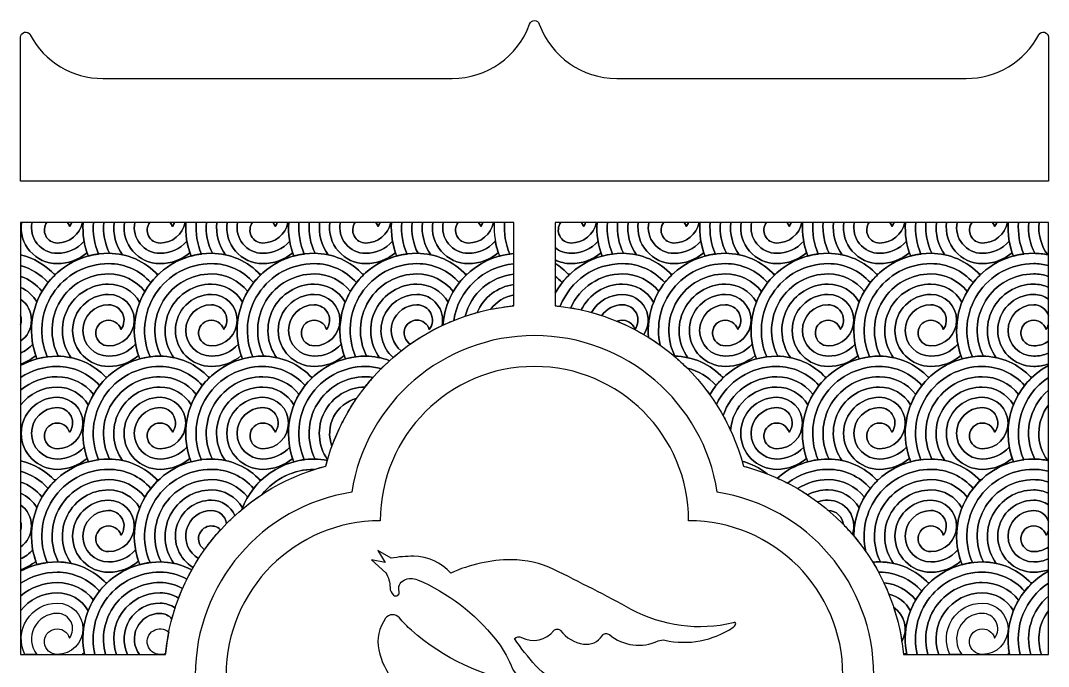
# Model space of a CAD drawing. Extents: x 46226 to 52544, y 29429 to 32275.
# Drawn here: x 49049 to 50049, y 31366 to 31994 of the extents above; entities that cross this region are included whole.
import ezdxf

# ---------------------------------------------------------------- set-up
doc = ezdxf.new("R2010")
doc.units = 0
doc.header["$LTSCALE"] = 1000
doc.header["$MEASUREMENT"] = 0
doc.layers.add('111', color=2, linetype='Continuous')

msp = doc.modelspace()

# ---------------------------------------------------------------- linework, layer by layer
at = {"color": 254}
for points in [[(49529, 31716.4), (49529, 31797.4), (49049, 31797.4), (49049, 31377.4), (49190, 31377.4, -0.314682), (49345.9, 31560.5, -0.314682)], [(50049, 31797.4), (49569, 31797.4), (49569, 31716.4, -0.314682), (49752.2, 31560.5, -0.314682), (49908.1, 31377.4), (50049, 31377.4)]]:
    msp.add_lwpolyline(points, format="xyb", close=True, dxfattribs=at)
for points in [[(49113.8, 31768, -0.177369), (49084.7, 31757.4, -0.45685), (49050, 31797.4, -0.45685)], [(49060.2, 31797.4, 0.474498), (49084.7, 31767.4, 0.214424), (49110.9, 31779.1)], [(49109.2, 31797.4, -0.356394), (49084.7, 31777.4, -0.618034), (49074.7, 31797.4, -0.618034)], [(49094.7, 31797.4, -0.09017), (49096.7, 31793.4, 0.076062), (49098.8, 31797.4)], [(49115, 31764.7, -0.111493), (49109.9, 31797.4, -0.111493)], [(49119.9, 31797.4, 0.121183), (49125, 31766.7)], [(49135.7, 31767.4, -0.141702), (49129.9, 31797.4, -0.141702)], [(49140, 31797.4, 0.186943), (49148.3, 31765.9)], [(49213.8, 31768, -0.177369), (49184.7, 31757.4, -0.45685), (49150, 31797.4, -0.45685)], [(49160.2, 31797.4, 0.474498), (49184.7, 31767.4, 0.214424), (49210.9, 31779.1)], [(49209.2, 31797.4, -0.356394), (49184.7, 31777.4, -0.618034), (49174.7, 31797.4, -0.618034)], [(49194.7, 31797.4, -0.09017), (49196.7, 31793.4, 0.076062), (49198.8, 31797.4)], [(49215, 31764.7, -0.111493), (49209.9, 31797.4, -0.111493)], [(49219.9, 31797.4, 0.121183), (49225, 31766.7)], [(49235.7, 31767.4, -0.141702), (49229.9, 31797.4, -0.141702)], [(49240, 31797.4, 0.186943), (49248.3, 31765.9)], [(49313.8, 31768, -0.177369), (49284.7, 31757.4, -0.45685), (49250, 31797.4, -0.45685)], [(49260.2, 31797.4, 0.474498), (49284.7, 31767.4, 0.214424), (49310.9, 31779.1)], [(49309.2, 31797.4, -0.356394), (49284.7, 31777.4, -0.618034), (49274.7, 31797.4, -0.618034)], [(49294.7, 31797.4, -0.09017), (49296.7, 31793.4, 0.076062), (49298.8, 31797.4)], [(49315, 31764.7, -0.111493), (49309.9, 31797.4, -0.111493)], [(49319.9, 31797.4, 0.121183), (49325, 31766.7)], [(49335.7, 31767.4, -0.141702), (49329.9, 31797.4, -0.141702)], [(49340, 31797.4, 0.186943), (49348.3, 31765.9)], [(49413.8, 31768, -0.177369), (49384.7, 31757.4, -0.45685), (49350, 31797.4, -0.45685)], [(49360.2, 31797.4, 0.474498), (49384.7, 31767.4, 0.214424), (49410.9, 31779.1)], [(49409.2, 31797.4, -0.356394), (49384.7, 31777.4, -0.618034), (49374.7, 31797.4, -0.618034)], [(49394.7, 31797.4, -0.09017), (49396.7, 31793.4, 0.076062), (49398.8, 31797.4)], [(49415, 31764.7, -0.111493), (49409.9, 31797.4, -0.111493)], [(49419.9, 31797.4, 0.121183), (49425, 31766.7)], [(49435.7, 31767.4, -0.141702), (49429.9, 31797.4, -0.141702)], [(49440, 31797.4, 0.186943), (49448.3, 31765.9)], [(49513.8, 31768, -0.177369), (49484.7, 31757.4, -0.45685), (49450, 31797.4, -0.45685)], [(49460.2, 31797.4, 0.474498), (49484.7, 31767.4, 0.214424), (49510.9, 31779.1)], [(49509.2, 31797.4, -0.356394), (49484.7, 31777.4, -0.618034), (49474.7, 31797.4, -0.618034)], [(49494.7, 31797.4, -0.09017), (49496.7, 31793.4, 0.076062), (49498.8, 31797.4)], [(49509.9, 31797.4, 0.111493), (49515, 31764.7)], [(49519.9, 31797.4, 0.121183), (49525, 31766.7)], [(49609.2, 31797.4, -0.356394), (49584.7, 31777.4, -0.618034), (49574.7, 31797.4, -0.618034)], [(49594.7, 31797.4, -0.09017), (49596.7, 31793.4, 0.076062), (49598.8, 31797.4)], [(49615, 31764.7, -0.111493), (49609.9, 31797.4, -0.111493)], [(49619.9, 31797.4, 0.121183), (49625, 31766.7)], [(49635.7, 31767.4, -0.141702), (49629.9, 31797.4, -0.141702)], [(49640, 31797.4, 0.186943), (49648.3, 31765.9)], [(49713.8, 31768, -0.177369), (49684.7, 31757.4, -0.45685), (49650, 31797.4, -0.45685)], [(49660.2, 31797.4, 0.474498), (49684.7, 31767.4, 0.214424), (49710.9, 31779.1)], [(49709.2, 31797.4, -0.356394), (49684.7, 31777.4, -0.618034), (49674.7, 31797.4, -0.618034)], [(49694.7, 31797.4, -0.09017), (49696.7, 31793.4, 0.076062), (49698.8, 31797.4)], [(49715, 31764.7, -0.111493), (49709.9, 31797.4, -0.111493)], [(49719.9, 31797.4, 0.121183), (49725, 31766.7)], [(49735.7, 31767.4, -0.141702), (49729.9, 31797.4, -0.141702)], [(49740, 31797.4, 0.186943), (49748.3, 31765.9)], [(49813.8, 31768, -0.177369), (49784.7, 31757.4, -0.45685), (49750, 31797.4, -0.45685)], [(49760.2, 31797.4, 0.474498), (49784.7, 31767.4, 0.214424), (49810.9, 31779.1)], [(49809.2, 31797.4, -0.356394), (49784.7, 31777.4, -0.618034), (49774.7, 31797.4, -0.618034)], [(49794.7, 31797.4, -0.09017), (49796.7, 31793.4, 0.076062), (49798.8, 31797.4)], [(49815, 31764.7, -0.111493), (49809.9, 31797.4, -0.111493)], [(49819.9, 31797.4, 0.121183), (49825, 31766.7)], [(49835.7, 31767.4, -0.141702), (49829.9, 31797.4, -0.141702)], [(49840, 31797.4, 0.186943), (49848.3, 31765.9)], [(49913.8, 31768, -0.177369), (49884.7, 31757.4, -0.45685), (49850, 31797.4, -0.45685)], [(49860.2, 31797.4, 0.474498), (49884.7, 31767.4, 0.214424), (49910.9, 31779.1)], [(49909.2, 31797.4, -0.356394), (49884.7, 31777.4, -0.618034), (49874.7, 31797.4, -0.618034)], [(49894.7, 31797.4, -0.09017), (49896.7, 31793.4, 0.076062), (49898.8, 31797.4)], [(49915, 31764.7, -0.111493), (49909.9, 31797.4, -0.111493)], [(49919.9, 31797.4, 0.121183), (49925, 31766.7)], [(49935.7, 31767.4, -0.141702), (49929.9, 31797.4, -0.141702)], [(49940, 31797.4, 0.186943), (49948.3, 31765.9)], [(50013.8, 31768, -0.177369), (49984.7, 31757.4, -0.45685), (49950, 31797.4, -0.45685)], [(49960.2, 31797.4, 0.474498), (49984.7, 31767.4, 0.214424), (50010.9, 31779.1)], [(50009.2, 31797.4, -0.356394), (49984.7, 31777.4, -0.618034), (49974.7, 31797.4, -0.618034)], [(49994.7, 31797.4, -0.09017), (49996.7, 31793.4, 0.076062), (49998.8, 31797.4)], [(50015, 31764.7, -0.111493), (50009.9, 31797.4, -0.111493)], [(50019.9, 31797.4, 0.121183), (50025, 31766.7)], [(50035.7, 31767.4, -0.141702), (50029.9, 31797.4, -0.141702)], [(50040, 31797.4, 0.186943), (50048.3, 31765.9)], [(49569, 31772.9, 0.170902), (49584.7, 31767.4, 0.214424), (49610.9, 31779.1)], [(49049, 31765.8, -0.152664), (49082.6, 31746.3)], [(49065, 31664.7, -0.52961), (49134.7, 31767.4, -0.210108), (49182.6, 31746.3, -0.210108)], [(49165, 31664.7, -0.52961), (49234.7, 31767.4, -0.210108), (49282.6, 31746.3, -0.210108)], [(49265, 31664.7, -0.52961), (49334.7, 31767.4, -0.210108), (49382.6, 31746.3, -0.210108)], [(49365, 31664.7, -0.52961), (49434.7, 31767.4, -0.210108), (49482.6, 31746.3, -0.210108)], [(49459.9, 31697.5, -0.372623), (49529, 31767.2)], [(49613.8, 31768, -0.177369), (49584.7, 31757.4, -0.116517), (49569, 31761.1, -0.116517)], [(49569, 31728.6, -0.273122), (49634.7, 31767.4, -0.210108), (49682.6, 31746.3)], [(49660, 31685.7, -0.440706), (49734.7, 31767.4, -0.210108), (49782.6, 31746.3)], [(49765, 31664.7, -0.52961), (49834.7, 31767.4, -0.210108), (49882.6, 31746.3, -0.210108)], [(49865, 31664.7, -0.52961), (49934.7, 31767.4, -0.210108), (49982.6, 31746.3, -0.210108)], [(49965, 31664.7, -0.52961), (50034.7, 31767.4, -0.055658), (50049, 31765.8, -0.055658)], [(49075.8, 31738.9, 0.146427), (49049, 31755.5, 0.146427)], [(49175.8, 31738.9, 0.214528), (49134.7, 31757.4, 0.538595), (49075, 31666.7)], [(49275.8, 31738.9, 0.214528), (49234.7, 31757.4, 0.538595), (49175, 31666.7)], [(49375.8, 31738.9, 0.214528), (49334.7, 31757.4, 0.538595), (49275, 31666.7)], [(49475.8, 31738.9, 0.214528), (49434.7, 31757.4, 0.538595), (49375, 31666.7)], [(49529, 31757.1, 0.346229), (49470.4, 31702.1, 0.346229)], [(49569, 31757.6, -0.068061), (49582.6, 31746.3)], [(49675.8, 31738.9, 0.214528), (49634.7, 31757.4, 0.309579), (49574.1, 31715.9, 0.309579)], [(49775.8, 31738.9, 0.214528), (49734.7, 31757.4, 0.480522), (49671.3, 31678.1, 0.480522)], [(49875.8, 31738.9, 0.214528), (49834.7, 31757.4, 0.538595), (49775, 31666.7)], [(49975.8, 31738.9, 0.214528), (49934.7, 31757.4, 0.538595), (49875, 31666.7)], [(50049, 31755.5, 0.066027), (50034.7, 31757.4, 0.538595), (49975, 31666.7)], [(49049, 31745, -0.145323), (49070, 31730.3)], [(49085.7, 31667.4, -0.560285), (49134.7, 31747.4, -0.229273), (49170, 31730.3, -0.229273)], [(49081.5, 31747.5, 0.012388), (49083.7, 31747.4, 0.012388)], [(49185.7, 31667.4, -0.560285), (49234.7, 31747.4, -0.229273), (49270, 31730.3, -0.229273)], [(49181.5, 31747.5, 0.012388), (49183.7, 31747.4, 0.012388)], [(49285.7, 31667.4, -0.560285), (49334.7, 31747.4, -0.229273), (49370, 31730.3, -0.229273)], [(49281.5, 31747.5, 0.012388), (49283.7, 31747.4, 0.012388)], [(49385.7, 31667.4, -0.560285), (49434.7, 31747.4, -0.229273), (49470, 31730.3, -0.229273)], [(49381.5, 31747.5, 0.012388), (49383.7, 31747.4, 0.012388)], [(49481.5, 31747.5, 0.012388), (49483.7, 31747.4, 0.012388)], [(49481.5, 31706.2, -0.313017), (49529, 31747.1)], [(49575.8, 31738.9, 0.042788), (49569, 31745.3, 0.042788)], [(49581.5, 31747.5, 0.012388), (49583.7, 31747.4, 0.012388)], [(49584.3, 31714.4, -0.298118), (49634.7, 31747.4, -0.229273), (49670, 31730.3)], [(49685.7, 31667.4, -0.560285), (49734.7, 31747.4, -0.229273), (49770, 31730.3, -0.229273)], [(49681.5, 31747.5, 0.012388), (49683.7, 31747.4, 0.012388)], [(49785.7, 31667.4, -0.560285), (49834.7, 31747.4, -0.229273), (49870, 31730.3, -0.229273)], [(49781.5, 31747.5, 0.012388), (49783.7, 31747.4, 0.012388)], [(49885.7, 31667.4, -0.560285), (49934.7, 31747.4, -0.229273), (49970, 31730.3, -0.229273)], [(49881.5, 31747.5, 0.012388), (49883.7, 31747.4, 0.012388)], [(49985.7, 31667.4, -0.560285), (50034.7, 31747.4, -0.081243), (50049, 31745, -0.081243)], [(49981.5, 31747.5, 0.012388), (49983.7, 31747.4, 0.012388)], [(49064.9, 31720, 0.156813), (49049, 31734.3, 0.156813)], [(49164.9, 31720, 0.267156), (49134.7, 31737.4, 0.612657), (49098.3, 31665.9)], [(49264.9, 31720, 0.267156), (49234.7, 31737.4, 0.612657), (49198.3, 31665.9)], [(49364.9, 31720, 0.267156), (49334.7, 31737.4, 0.612657), (49298.3, 31665.9)], [(49464.9, 31720, 0.267156), (49434.7, 31737.4, 0.612657), (49398.3, 31665.9)], [(49529, 31737, 0.267762), (49493.2, 31709.8, 0.267762)], [(49569, 31731.5, -0.008373), (49570, 31730.3)], [(49664.9, 31720, 0.267156), (49634.7, 31737.4, 0.284646), (49594.4, 31712.4, 0.284646)], [(49764.9, 31720, 0.267156), (49734.7, 31737.4, 0.612657), (49698.3, 31665.9)], [(49864.9, 31720, 0.267156), (49834.7, 31737.4, 0.612657), (49798.3, 31665.9)], [(49964.9, 31720, 0.267156), (49934.7, 31737.4, 0.612657), (49898.3, 31665.9)], [(50049, 31734.3, 0.105907), (50034.7, 31737.4, 0.612657), (49998.3, 31665.9)], [(49049, 31722.9, -0.520634), (49049, 31681.9)], [(49163.8, 31668, -0.177369), (49134.7, 31657.4, -1), (49134.7, 31727.4, -1), (49134.7, 31677.4, -2), (49146.7, 31693.4, 0.618034), (49134.7, 31717.4, 1), (49134.7, 31667.4, 0.214424), (49160.9, 31679.1)], [(49263.8, 31668, -0.177369), (49234.7, 31657.4, -1), (49234.7, 31727.4, -1), (49234.7, 31677.4, -2), (49246.7, 31693.4, 0.618034), (49234.7, 31717.4, 1), (49234.7, 31667.4, 0.214424), (49260.9, 31679.1)], [(49363.8, 31668, -0.177369), (49334.7, 31657.4, -1), (49334.7, 31727.4, -1), (49334.7, 31677.4, -2), (49346.7, 31693.4, 0.618034), (49334.7, 31717.4, 1), (49334.7, 31667.4, 0.214424), (49360.9, 31679.1)], [(49411.5, 31666.1, -0.691192), (49434.7, 31727.4, -0.47712), (49459.1, 31697.2)], [(49506.4, 31713, -0.196958), (49529, 31726.9)], [(49604.4, 31709.9, -0.267385), (49634.7, 31727.4, -0.600434), (49655.4, 31688.4, -0.600434)], [(49763.8, 31668, -0.177369), (49734.7, 31657.4, -1), (49734.7, 31727.4, -1), (49734.7, 31677.4, -2), (49746.7, 31693.4, 0.618034), (49734.7, 31717.4, 1), (49734.7, 31667.4, 0.214424), (49760.9, 31679.1)], [(49863.8, 31668, -0.177369), (49834.7, 31657.4, -1), (49834.7, 31727.4, -1), (49834.7, 31677.4, -2), (49846.7, 31693.4, 0.618034), (49834.7, 31717.4, 1), (49834.7, 31667.4, 0.214424), (49860.9, 31679.1)], [(49963.8, 31668, -0.177369), (49934.7, 31657.4, -1), (49934.7, 31727.4, -1), (49934.7, 31677.4, -2), (49946.7, 31693.4, 0.618034), (49934.7, 31717.4, 1), (49934.7, 31667.4, 0.214424), (49960.9, 31679.1)], [(50049, 31659.7, -0.081243), (50034.7, 31657.4, -1), (50034.7, 31727.4, -0.153888), (50049, 31722.9, -0.153888)], [(49428.2, 31679.2, -1.464607), (49446.7, 31693.4, 0.618034), (49434.7, 31717.4, 0.715277), (49419.4, 31672.6)], [(49529, 31716.7, 0.018397), (49527.3, 31716.2, 0.018397)], [(49629.6, 31701.3, -0.454166), (49646.7, 31693.4, 0.618034), (49634.7, 31717.4, 0.241664), (49614.4, 31706.9)], [(50049, 31706.8, 0.329289), (50034.7, 31717.4, 1), (50034.7, 31667.4, 0.105907), (50049, 31670.4)], [(49049, 31698, 0.150303), (49049, 31706.8)], [(50049, 31681.9, -0.153888), (50034.7, 31677.4, -2), (50046.7, 31693.4, 0.086497), (50049, 31698, 0.086497)], [(49049, 31670.4, 0.106107), (49060.9, 31679.1)], [(49063.8, 31668, -0.094761), (49049, 31659.7, -0.094761)], [(49049, 31658.3, -0.124522), (49084.7, 31667.4, -0.210108), (49132.6, 31646.3)], [(49115, 31564.7, -0.52961), (49184.7, 31667.4, -0.210108), (49232.6, 31646.3, -0.210108)], [(49215, 31564.7, -0.52961), (49284.7, 31667.4, -0.210108), (49332.6, 31646.3, -0.210108)], [(49315, 31564.7, -0.52961), (49384.7, 31667.4, -0.092201), (49408.1, 31663, -0.092201)], [(49685, 31667.4, -0.20869), (49732.6, 31646.3)], [(49719.7, 31629.8, -0.268402), (49784.7, 31667.4, -0.210108), (49832.6, 31646.3)], [(49815, 31564.7, -0.52961), (49884.7, 31667.4, -0.210108), (49932.6, 31646.3, -0.210108)], [(49915, 31564.7, -0.52961), (49984.7, 31667.4, -0.210108), (50032.6, 31646.3, -0.210108)], [(49125.8, 31638.9, 0.214528), (49084.7, 31657.4, 0.146218), (49049, 31646.7, 0.146218)], [(49225.8, 31638.9, 0.214528), (49184.7, 31657.4, 0.538595), (49125, 31566.7)], [(49325.8, 31638.9, 0.214528), (49284.7, 31657.4, 0.538595), (49225, 31566.7)], [(49399.9, 31655.2, 0.070165), (49384.7, 31657.4, 0.538595), (49325, 31566.7)], [(49725.8, 31638.9, 0.153597), (49697.5, 31655.8, 0.153597)], [(49825.8, 31638.9, 0.214528), (49784.7, 31657.4, 0.289018), (49726, 31620.4, 0.289018)], [(49925.8, 31638.9, 0.214528), (49884.7, 31657.4, 0.538595), (49825, 31566.7)], [(50025.8, 31638.9, 0.214528), (49984.7, 31657.4, 0.538595), (49925, 31566.7)], [(50015, 31564.7, -0.380027), (50049, 31658.3, -0.380027)], [(49049, 31634.2, -0.178227), (49084.7, 31647.4, -0.229273), (49120, 31630.3)], [(49135.7, 31567.4, -0.560285), (49184.7, 31647.4, -0.229273), (49220, 31630.3, -0.229273)], [(49131.5, 31647.5, 0.012388), (49133.7, 31647.4, 0.012388)], [(49235.7, 31567.4, -0.560285), (49284.7, 31647.4, -0.229273), (49320, 31630.3, -0.229273)], [(49231.5, 31647.5, 0.012388), (49233.7, 31647.4, 0.012388)], [(49335.7, 31567.4, -0.560285), (49384.7, 31647.4, -0.040667), (49392, 31646.8, -0.040667)], [(49331.5, 31647.5, 0.012388), (49333.7, 31647.4, 0.012388)], [(49731.5, 31647.5, 0.012388), (49733.7, 31647.4, 0.012388)], [(49732.5, 31609.6, -0.32365), (49784.7, 31647.4, -0.229273), (49820, 31630.3)], [(49835.7, 31567.4, -0.560285), (49884.7, 31647.4, -0.229273), (49920, 31630.3, -0.229273)], [(49831.5, 31647.5, 0.012388), (49833.7, 31647.4, 0.012388)], [(49935.7, 31567.4, -0.560285), (49984.7, 31647.4, -0.229273), (50020, 31630.3, -0.229273)], [(49931.5, 31647.5, 0.012388), (49933.7, 31647.4, 0.012388)], [(50049, 31646.7, 0.363732), (50025, 31566.7)], [(50031.5, 31647.5, 0.012388), (50033.7, 31647.4, 0.012388)], [(49114.9, 31620, 0.267156), (49084.7, 31637.4, 0.232801), (49049, 31619.8, 0.232801)], [(49214.9, 31620, 0.267156), (49184.7, 31637.4, 0.612657), (49148.3, 31565.9)], [(49314.9, 31620, 0.267156), (49284.7, 31637.4, 0.612657), (49248.3, 31565.9)], [(49384.1, 31637.4, 0.599667), (49347.6, 31566.8, 0.599667)], [(49716.1, 31634.6, -0.03218), (49720, 31630.3)], [(49814.9, 31620, 0.267156), (49784.7, 31637.4, 0.395911), (49739.8, 31595.2, 0.395911)], [(49914.9, 31620, 0.267156), (49884.7, 31637.4, 0.612657), (49848.3, 31565.9)], [(50014.9, 31620, 0.267156), (49984.7, 31637.4, 0.612657), (49948.3, 31565.9)], [(50035.7, 31567.4, -0.34737), (50049, 31634.2, -0.34737)], [(49113.8, 31568, -0.177369), (49084.7, 31557.4, -1), (49084.7, 31627.4, -1), (49084.7, 31577.4, -2), (49096.7, 31593.4, 0.618034), (49084.7, 31617.4, 1), (49084.7, 31567.4, 0.214424), (49110.9, 31579.1)], [(49213.8, 31568, -0.177369), (49184.7, 31557.4, -1), (49184.7, 31627.4, -1), (49184.7, 31577.4, -2), (49196.7, 31593.4, 0.618034), (49184.7, 31617.4, 1), (49184.7, 31567.4, 0.214424), (49210.9, 31579.1)], [(49313.8, 31568, -0.177369), (49284.7, 31557.4, -1), (49284.7, 31627.4, -1), (49284.7, 31577.4, -2), (49296.7, 31593.4, 0.618034), (49284.7, 31617.4, 1), (49284.7, 31567.4, 0.214424), (49310.9, 31579.1)], [(49352, 31579.9, -0.446649), (49375.9, 31626.3)], [(49813.8, 31568, -0.177369), (49784.7, 31557.4, -1), (49784.7, 31627.4, -1), (49784.7, 31577.4, -2), (49796.7, 31593.4, 0.618034), (49784.7, 31617.4, 1), (49784.7, 31567.4, 0.214424), (49810.9, 31579.1)], [(49913.8, 31568, -0.177369), (49884.7, 31557.4, -1), (49884.7, 31627.4, -1), (49884.7, 31577.4, -2), (49896.7, 31593.4, 0.618034), (49884.7, 31617.4, 1), (49884.7, 31567.4, 0.214424), (49910.9, 31579.1)], [(50013.8, 31568, -0.177369), (49984.7, 31557.4, -1), (49984.7, 31627.4, -1), (49984.7, 31577.4, -2), (49996.7, 31593.4, 0.618034), (49984.7, 31617.4, 1), (49984.7, 31567.4, 0.214424), (50010.9, 31579.1)], [(50049, 31619.8, 0.332441), (50048.3, 31565.9)], [(49363, 31604.7, 0.020325), (49362, 31602.9, 0.020325)], [(49049, 31565.8, -0.152664), (49082.6, 31546.3)], [(49065, 31464.7, -0.52961), (49134.7, 31567.4, -0.210108), (49182.6, 31546.3, -0.210108)], [(49165, 31464.7, -0.52961), (49234.7, 31567.4, -0.210108), (49282.6, 31546.3, -0.210108)], [(49264.4, 31518.5, -0.313261), (49334.7, 31567.4, -0.049283), (49347.4, 31566.1)], [(49750.9, 31565.3, -0.107334), (49775.5, 31552.9)], [(49785.3, 31548.8, -0.181612), (49834.7, 31567.4, -0.210108), (49882.6, 31546.3)], [(49859.7, 31492.6, -0.413313), (49934.7, 31567.4, -0.210108), (49982.6, 31546.3)], [(49965, 31464.7, -0.52961), (50034.7, 31567.4, -0.055658), (50049, 31565.8, -0.055658)], [(49075.8, 31538.9, 0.146427), (49049, 31555.5, 0.146427)], [(49175.8, 31538.9, 0.214528), (49134.7, 31557.4, 0.538595), (49075, 31466.7)], [(49275.8, 31538.9, 0.214528), (49234.7, 31557.4, 0.538595), (49175, 31466.7)], [(49335, 31557.4, 0.001379), (49334.7, 31557.4, 0.227333), (49284, 31533.1, 0.227333)], [(49875.8, 31538.9, 0.214528), (49834.7, 31557.4, 0.164492), (49795.2, 31544, 0.164492)], [(49975.8, 31538.9, 0.214528), (49934.7, 31557.4, 0.485044), (49871.5, 31477.2, 0.485044)], [(50049, 31555.5, 0.066027), (50034.7, 31557.4, 0.538595), (49975, 31466.7)], [(49049, 31545, -0.145323), (49070, 31530.3)], [(49085.7, 31467.4, -0.560285), (49134.7, 31547.4, -0.229273), (49170, 31530.3, -0.229273)], [(49081.5, 31547.5, 0.012388), (49083.7, 31547.4, 0.012388)], [(49185.7, 31467.4, -0.560285), (49234.7, 31547.4, -0.229273), (49270, 31530.3, -0.229273)], [(49181.5, 31547.5, 0.012388), (49183.7, 31547.4, 0.012388)], [(49281.5, 31547.5, 0.012388), (49283.7, 31547.4, 0.012388)], [(49805, 31538.7, -0.143519), (49834.7, 31547.4, -0.229273), (49870, 31530.3)], [(49885.7, 31467.4, -0.560285), (49934.7, 31547.4, -0.229273), (49970, 31530.3, -0.229273)], [(49881.5, 31547.5, 0.012388), (49883.7, 31547.4, 0.012388)], [(49985.7, 31467.4, -0.560285), (50034.7, 31547.4, -0.081243), (50049, 31545, -0.081243)], [(49981.5, 31547.5, 0.012388), (49983.7, 31547.4, 0.012388)], [(49064.9, 31520, 0.156813), (49049, 31534.3, 0.156813)], [(49164.9, 31520, 0.267156), (49134.7, 31537.4, 0.612657), (49098.3, 31465.9)], [(49264.9, 31520, 0.267156), (49234.7, 31537.4, 0.612657), (49198.3, 31465.9)], [(49864.9, 31520, 0.267156), (49834.7, 31537.4, 0.115835), (49814.7, 31532.7, 0.115835)], [(49964.9, 31520, 0.267156), (49934.7, 31537.4, 0.612657), (49898.3, 31465.9)], [(50049, 31534.3, 0.105907), (50034.7, 31537.4, 0.612657), (49998.3, 31465.9)], [(49049, 31522.9, -0.520634), (49049, 31481.9, -0.520634)], [(49163.8, 31468, -0.177369), (49134.7, 31457.4, -1), (49134.7, 31527.4, -1), (49134.7, 31477.4, -2), (49146.7, 31493.4, 0.618034), (49134.7, 31517.4, 1), (49134.7, 31467.4, 0.214424), (49160.9, 31479.1)], [(49217, 31462.1, -0.765291), (49234.7, 31527.4, -0.296189), (49257.5, 31512.5)], [(49824.4, 31525.8, -0.074631), (49834.7, 31527.4, -0.515299), (49858.3, 31494.2, -0.515299)], [(49963.8, 31468, -0.177369), (49934.7, 31457.4, -1), (49934.7, 31527.4, -1), (49934.7, 31477.4, -2), (49946.7, 31493.4, 0.618034), (49934.7, 31517.4, 1), (49934.7, 31467.4, 0.214424), (49960.9, 31479.1)], [(50049, 31459.7, -0.081243), (50034.7, 31457.4, -1), (50034.7, 31527.4, -0.153888), (50049, 31522.9)], [(49249.5, 31504.8, 0.367121), (49234.7, 31517.4, 0.768065), (49222.2, 31470.7, 0.768065)], [(49849.6, 31503.7, 0.381173), (49835, 31517.4)], [(50049, 31506.8, 0.329289), (50034.7, 31517.4, 1), (50034.7, 31467.4, 0.105907), (50049, 31470.4, 0.105907)], [(49049, 31498, 0.150303), (49049, 31506.8)], [(49228, 31479.3, -1.125106), (49243.6, 31498.6, -1.125106)], [(50049, 31481.9, -0.153888), (50034.7, 31477.4, -2), (50046.7, 31493.4, 0.086497), (50049, 31498, 0.086497)], [(49049, 31470.4, 0.106107), (49060.9, 31479.1)], [(49063.8, 31468, -0.094761), (49049, 31459.7, -0.094761)], [(49049, 31458.3, -0.124522), (49084.7, 31467.4, -0.210108), (49132.6, 31446.3)], [(49111.2, 31377.4, -0.474498), (49184.7, 31467.4, -0.124405), (49215.6, 31459.6, -0.124405)], [(49878.1, 31467.1, -0.022028), (49884.7, 31467.4, -0.210108), (49932.6, 31446.3)], [(49911.2, 31377.4, -0.474498), (49984.7, 31467.4, -0.210108), (50032.6, 31446.3)], [(49125.8, 31438.9, 0.214528), (49084.7, 31457.4, 0.146218), (49049, 31446.7, 0.146218)], [(49210.9, 31450.7, 0.124896), (49184.7, 31457.4, 0.484185), (49121.4, 31377.4)], [(49925.8, 31438.9, 0.214528), (49884.7, 31457.4, 0.003834), (49883.7, 31457.4, 0.003834)], [(50025.8, 31438.9, 0.214528), (49984.7, 31457.4, 0.484185), (49921.4, 31377.4, 0.484185)], [(50011.2, 31377.4, -0.330451), (50049, 31458.3)], [(49049, 31434.2, -0.178227), (49084.7, 31447.4, -0.229273), (49120, 31430.3)], [(49131.8, 31377.4, -0.497637), (49184.7, 31447.4, -0.128303), (49206.7, 31441.6, -0.128303)], [(49131.5, 31447.5, 0.012388), (49133.7, 31447.4, 0.012388)], [(49888.9, 31447.2, -0.205005), (49920, 31430.3)], [(49931.8, 31377.4, -0.497637), (49984.7, 31447.4, -0.229273), (50020, 31430.3)], [(49931.5, 31447.5, 0.012388), (49933.7, 31447.4, 0.012388)], [(50049, 31446.7, 0.315622), (50021.4, 31377.4, 0.315622)], [(50031.5, 31447.5, 0.012388), (50033.7, 31447.4, 0.012388)], [(49114.9, 31420, 0.267156), (49084.7, 31437.4, 0.232801), (49049, 31419.8, 0.232801)], [(49202.8, 31432.3, 0.137204), (49184.7, 31437.4, 0.517638), (49142.3, 31377.4)], [(49914.9, 31420, 0.198741), (49893.7, 31436.2, 0.198741)], [(50014.9, 31420, 0.267156), (49984.7, 31437.4, 0.517638), (49942.3, 31377.4, 0.517638)], [(50031.8, 31377.4, -0.293389), (50049, 31434.2)], [(49153.1, 31377.4, -0.55076), (49184.7, 31427.4, -0.15868), (49199.4, 31422.6, -0.15868)], [(49898.4, 31423.3, -0.394486), (49906.5, 31390.1, -0.394486)], [(49196.2, 31411.9, 0.223347), (49184.7, 31417.4, 0.618034), (49164.7, 31377.4)], [(50049, 31419.8, 0.254204), (50042.3, 31377.4, 0.254204)], [(49109.2, 31377.4, 0.017429), (49110.9, 31379.1)], [(49909.2, 31377.4, 0.017429), (49910.9, 31379.1)], [(50009.2, 31377.4, 0.017429), (50010.9, 31379.1)]]:
    msp.add_lwpolyline(points, format="xyb", dxfattribs=at)
at = {"layer": '111'}
for points in [[(49969, 31937.4, 0.276983), (50039.6, 31979.7, -0.780779), (50049, 31977.4), (50049, 31837.4), (49049, 31837.4), (49049, 31977.4, -0.780776), (49058.4, 31979.7, 0.276984), (49129, 31937.4), (49469, 31937.4, 0.316499), (49544.3, 31990.3, -0.703465), (49553.7, 31990.3, 0.316499), (49629, 31937.4), (49969, 31937.4)], [(49699, 31507.4, 1), (49399, 31507.4, 1)], [(49399, 31507.4, 1), (49399, 31207.4, 1)], [(49699, 31207.4, 1), (49699, 31507.4, 1)], [(49577.6, 31347.5, -0.108093), (49550.4, 31366.5, -0.040084), (49529.5, 31392.9, -0.317948), (49536.5, 31393.9, 0.362289), (49567.9, 31400.6, -0.487607), (49574.3, 31400.6, 0.191174), (49596.7, 31387.5, 0.293918), (49614.9, 31395.6, -0.447464), (49621.9, 31396.7, 0.289939), (49669.4, 31390.6, -0.166227), (49675.7, 31391.3, 0.206672), (49742.3, 31403.9, 0.130713), (49744.7, 31406.6, 0.909072), (49742.4, 31408.1, -0.184286), (49643.2, 31421.3, 0.010699), (49567.7, 31460.1, 0.114796), (49526.5, 31469.5, 0.107222), (49467.6, 31456.5, 0.212468), (49431.5, 31472.9, 0.046217), (49409.5, 31471), (49396.7, 31478.6), (49403.7, 31466.8), (49390.3, 31469.4), (49404.3, 31456.8, -0.143067), (49408.5, 31442.4, 0.223921), (49412, 31435.1, 0.744912), (49417.3, 31438.6, -0.367833), (49422.1, 31449.7, -0.219593), (49435.2, 31450.1, -0.123304), (49511.2, 31392.3, -0.070268), (49526.3, 31366.8, 0.121875), (49539.3, 31349.2, -0.142449), (49429.4, 31400.9, -0.038571), (49417.6, 31413.1, 0.487941), (49404.2, 31412.6, 0.213375), (49397.6, 31381.9, 0.115756), (49411.9, 31351.6, 0.048629)]]:
    msp.add_lwpolyline(points, format="xyb", dxfattribs=at)
for points in [[(49113.8, 31768, -0.038358), (49110.9, 31779.1, -0.214424), (49084.7, 31767.4, -0.474498), (49060.2, 31797.4), (49050, 31797.4, 0.45685), (49084.7, 31757.4, 0.177369)], [(49109.2, 31797.4), (49098.8, 31797.4, -0.076062), (49096.7, 31793.4, 0.09017), (49094.7, 31797.4), (49074.7, 31797.4, 0.618034), (49084.7, 31777.4, 0.356394)], [(49119.9, 31797.4), (49109.9, 31797.4, 0.111493), (49115, 31764.7, -0.034002), (49125, 31766.7, -0.121183)], [(49140, 31797.4), (49129.9, 31797.4, 0.141702), (49135.7, 31767.4, -0.048768), (49148.3, 31765.9, -0.186943)], [(49160.2, 31797.4), (49150, 31797.4, 0.45685), (49184.7, 31757.4, 0.177369), (49213.8, 31768, -0.038358), (49210.9, 31779.1, -0.214424), (49184.7, 31767.4, -0.474498)], [(49209.2, 31797.4), (49198.8, 31797.4, -0.076062), (49196.7, 31793.4, 0.09017), (49194.7, 31797.4), (49174.7, 31797.4, 0.618034), (49184.7, 31777.4, 0.356394)], [(49219.9, 31797.4), (49209.9, 31797.4, 0.111493), (49215, 31764.7, -0.034002), (49225, 31766.7, -0.121183)], [(49240, 31797.4), (49229.9, 31797.4, 0.141702), (49235.7, 31767.4, -0.048768), (49248.3, 31765.9, -0.186943)], [(49260.2, 31797.4), (49250, 31797.4, 0.45685), (49284.7, 31757.4, 0.177369), (49313.8, 31768, -0.038358), (49310.9, 31779.1, -0.214424), (49284.7, 31767.4, -0.474498)], [(49309.2, 31797.4), (49298.8, 31797.4, -0.076062), (49296.7, 31793.4, 0.09017), (49294.7, 31797.4), (49274.7, 31797.4, 0.618034), (49284.7, 31777.4, 0.356394)], [(49319.9, 31797.4), (49309.9, 31797.4, 0.111493), (49315, 31764.7, -0.034002), (49325, 31766.7, -0.121183)], [(49340, 31797.4), (49329.9, 31797.4, 0.141702), (49335.7, 31767.4, -0.048768), (49348.3, 31765.9, -0.186943)], [(49360.2, 31797.4), (49350, 31797.4, 0.45685), (49384.7, 31757.4, 0.177369), (49413.8, 31768, -0.038358), (49410.9, 31779.1, -0.214424), (49384.7, 31767.4, -0.474498)], [(49409.2, 31797.4), (49398.8, 31797.4, -0.076062), (49396.7, 31793.4, 0.09017), (49394.7, 31797.4), (49374.7, 31797.4, 0.618034), (49384.7, 31777.4, 0.356394)], [(49419.9, 31797.4), (49409.9, 31797.4, 0.111493), (49415, 31764.7, -0.034002), (49425, 31766.7, -0.121183)], [(49440, 31797.4), (49429.9, 31797.4, 0.141702), (49435.7, 31767.4, -0.048768), (49448.3, 31765.9, -0.186943)], [(49460.2, 31797.4), (49450, 31797.4, 0.45685), (49484.7, 31757.4, 0.177369), (49513.8, 31768, -0.038358), (49510.9, 31779.1, -0.214424), (49484.7, 31767.4, -0.474498)], [(49509.2, 31797.4), (49498.8, 31797.4, -0.076062), (49496.7, 31793.4, 0.09017), (49494.7, 31797.4), (49474.7, 31797.4, 0.618034), (49484.7, 31777.4, 0.356394)], [(49519.9, 31797.4), (49509.9, 31797.4, 0.111493), (49515, 31764.7, -0.034002), (49525, 31766.7, -0.121183)], [(49609.2, 31797.4), (49598.8, 31797.4, -0.076062), (49596.7, 31793.4, 0.09017), (49594.7, 31797.4), (49574.7, 31797.4, 0.618034), (49584.7, 31777.4, 0.356394)], [(49619.9, 31797.4), (49609.9, 31797.4, 0.111493), (49615, 31764.7, -0.034002), (49625, 31766.7, -0.121183)], [(49640, 31797.4), (49629.9, 31797.4, 0.141702), (49635.7, 31767.4, -0.048768), (49648.3, 31765.9, -0.186943)], [(49660.2, 31797.4), (49650, 31797.4, 0.45685), (49684.7, 31757.4, 0.177369), (49713.8, 31768, -0.038358), (49710.9, 31779.1, -0.214424), (49684.7, 31767.4, -0.474498)], [(49709.2, 31797.4), (49698.8, 31797.4, -0.076062), (49696.7, 31793.4, 0.09017), (49694.7, 31797.4), (49674.7, 31797.4, 0.618034), (49684.7, 31777.4, 0.356394)], [(49719.9, 31797.4), (49709.9, 31797.4, 0.111493), (49715, 31764.7, -0.034002), (49725, 31766.7, -0.121183)], [(49740, 31797.4), (49729.9, 31797.4, 0.141702), (49735.7, 31767.4, -0.048768), (49748.3, 31765.9, -0.186943)], [(49760.2, 31797.4), (49750, 31797.4, 0.45685), (49784.7, 31757.4, 0.177369), (49813.8, 31768, -0.038358), (49810.9, 31779.1, -0.214424), (49784.7, 31767.4, -0.474498)], [(49809.2, 31797.4), (49798.8, 31797.4, -0.076062), (49796.7, 31793.4, 0.09017), (49794.7, 31797.4), (49774.7, 31797.4, 0.618034), (49784.7, 31777.4, 0.356394)], [(49819.9, 31797.4), (49809.9, 31797.4, 0.111493), (49815, 31764.7, -0.034002), (49825, 31766.7, -0.121183)], [(49840, 31797.4), (49829.9, 31797.4, 0.141702), (49835.7, 31767.4, -0.048768), (49848.3, 31765.9, -0.186943)], [(49860.2, 31797.4), (49850, 31797.4, 0.45685), (49884.7, 31757.4, 0.177369), (49913.8, 31768, -0.038358), (49910.9, 31779.1, -0.214424), (49884.7, 31767.4, -0.474498)], [(49909.2, 31797.4), (49898.8, 31797.4, -0.076062), (49896.7, 31793.4, 0.09017), (49894.7, 31797.4), (49874.7, 31797.4, 0.618034), (49884.7, 31777.4, 0.356394)], [(49919.9, 31797.4), (49909.9, 31797.4, 0.111493), (49915, 31764.7, -0.034002), (49925, 31766.7, -0.121183)], [(49940, 31797.4), (49929.9, 31797.4, 0.141702), (49935.7, 31767.4, -0.048768), (49948.3, 31765.9, -0.186943)], [(49960.2, 31797.4), (49950, 31797.4, 0.45685), (49984.7, 31757.4, 0.177369), (50013.8, 31768, -0.038358), (50010.9, 31779.1, -0.214424), (49984.7, 31767.4, -0.474498)], [(50009.2, 31797.4), (49998.8, 31797.4, -0.076062), (49996.7, 31793.4, 0.09017), (49994.7, 31797.4), (49974.7, 31797.4, 0.618034), (49984.7, 31777.4, 0.356394)], [(50019.9, 31797.4), (50009.9, 31797.4, 0.111493), (50015, 31764.7, -0.034002), (50025, 31766.7, -0.121183)], [(50040, 31797.4), (50029.9, 31797.4, 0.141702), (50035.7, 31767.4, -0.048768), (50048.3, 31765.9, -0.186943)], [(49613.8, 31768, -0.038358), (49610.9, 31779.1, -0.214424), (49584.7, 31767.4, -0.170902), (49569, 31772.9), (49569, 31761.1, 0.116517), (49584.7, 31757.4, 0.177369)], [(49049, 31765.8), (49049, 31755.5, -0.146427), (49075.8, 31738.9, -0.033541), (49082.6, 31746.3, 0.152664)], [(49134.7, 31757.4, -0.214528), (49175.8, 31738.9, -0.033541), (49182.6, 31746.3, 0.210108), (49134.7, 31767.4, 0.52961), (49065, 31664.7, -0.034002), (49075, 31666.7, -0.538595)], [(49234.7, 31757.4, -0.214528), (49275.8, 31738.9, -0.033541), (49282.6, 31746.3, 0.210108), (49234.7, 31767.4, 0.52961), (49165, 31664.7, -0.034002), (49175, 31666.7, -0.538595)], [(49334.7, 31757.4, -0.214528), (49375.8, 31738.9, -0.033541), (49382.6, 31746.3, 0.210108), (49334.7, 31767.4, 0.52961), (49265, 31664.7, -0.034002), (49275, 31666.7, -0.538595)], [(49434.7, 31757.4, -0.214528), (49475.8, 31738.9, -0.033541), (49482.6, 31746.3, 0.210108), (49434.7, 31767.4, 0.52961), (49365, 31664.7, -0.034002), (49375, 31666.7, -0.538595)], [(49529, 31757.1), (49529, 31767.2, 0.372623), (49459.9, 31697.5, -0.013713), (49470.4, 31702.1, -0.346229)], [(49634.7, 31757.4, -0.214528), (49675.8, 31738.9, -0.033541), (49682.6, 31746.3, 0.210108), (49634.7, 31767.4, 0.273122), (49569, 31728.6), (49569, 31716.4, -0.006058), (49574.1, 31715.9, -0.309579)], [(49734.7, 31767.4, 0.440706), (49660, 31685.7, -0.016154), (49671.3, 31678.1, -0.480522), (49734.7, 31757.4, -0.214528), (49775.8, 31738.9, -0.033541), (49782.6, 31746.3, 0.210108)], [(49834.7, 31767.4, 0.52961), (49765, 31664.7, -0.034002), (49775, 31666.7, -0.538595), (49834.7, 31757.4, -0.214528), (49875.8, 31738.9, -0.033541), (49882.6, 31746.3, 0.210108)], [(49934.7, 31757.4, -0.214528), (49975.8, 31738.9, -0.033541), (49982.6, 31746.3, 0.210108), (49934.7, 31767.4, 0.52961), (49865, 31664.7, -0.034002), (49875, 31666.7, -0.538595)], [(50034.7, 31757.4, -0.066027), (50049, 31755.5), (50049, 31765.8, 0.055658), (50034.7, 31767.4, 0.52961), (49965, 31664.7, -0.034002), (49975, 31666.7, -0.538595)], [(49569, 31757.6), (49569, 31745.3, -0.042788), (49575.8, 31738.9, -0.033541), (49582.6, 31746.3, 0.068061)], [(49049, 31745), (49049, 31734.3, -0.156813), (49064.9, 31720, -0.038358), (49070, 31730.3, 0.145323)], [(49134.7, 31737.4, -0.267156), (49164.9, 31720, -0.038358), (49170, 31730.3, 0.229273), (49134.7, 31747.4, 0.560285), (49085.7, 31667.4, -0.048768), (49098.3, 31665.9, -0.612657)], [(49234.7, 31737.4, -0.267156), (49264.9, 31720, -0.038358), (49270, 31730.3, 0.229273), (49234.7, 31747.4, 0.560285), (49185.7, 31667.4, -0.048768), (49198.3, 31665.9, -0.612657)], [(49334.7, 31747.4, 0.560285), (49285.7, 31667.4, -0.048768), (49298.3, 31665.9, -0.612657), (49334.7, 31737.4, -0.267156), (49364.9, 31720, -0.038358), (49370, 31730.3, 0.229273)], [(49434.7, 31737.4, -0.267156), (49464.9, 31720, -0.038358), (49470, 31730.3, 0.229273), (49434.7, 31747.4, 0.560285), (49385.7, 31667.4, -0.048768), (49398.3, 31665.9, -0.612657)], [(49529, 31737), (49529, 31747.1, 0.313017), (49481.5, 31706.2, -0.01464), (49493.2, 31709.8, -0.267762)], [(49634.7, 31737.4, -0.267156), (49664.9, 31720, -0.038358), (49670, 31730.3, 0.229273), (49634.7, 31747.4, 0.298118), (49584.3, 31714.4, -0.012265), (49594.4, 31712.4, -0.284646)], [(49734.7, 31747.4, 0.560285), (49685.7, 31667.4, -0.048768), (49698.3, 31665.9, -0.612657), (49734.7, 31737.4, -0.267156), (49764.9, 31720, -0.038358), (49770, 31730.3, 0.229273)], [(49834.7, 31747.4, 0.560285), (49785.7, 31667.4, -0.048768), (49798.3, 31665.9, -0.612657), (49834.7, 31737.4, -0.267156), (49864.9, 31720, -0.038358), (49870, 31730.3, 0.229273)], [(49934.7, 31737.4, -0.267156), (49964.9, 31720, -0.038358), (49970, 31730.3, 0.229273), (49934.7, 31747.4, 0.560285), (49885.7, 31667.4, -0.048768), (49898.3, 31665.9, -0.612657)], [(50034.7, 31737.4, -0.105907), (50049, 31734.3), (50049, 31745, 0.081243), (50034.7, 31747.4, 0.560285), (49985.7, 31667.4, -0.048768), (49998.3, 31665.9, -0.612657)], [(49049, 31722.9), (49049, 31706.8, -0.150303), (49049, 31698), (49049, 31681.9, 0.520634)], [(49134.7, 31717.4, -0.618034), (49146.7, 31693.4, 2), (49134.7, 31677.4, 1), (49134.7, 31727.4, 1), (49134.7, 31657.4, 0.177369), (49163.8, 31668, -0.038358), (49160.9, 31679.1, -0.214424), (49134.7, 31667.4, -1)], [(49234.7, 31727.4, 1), (49234.7, 31657.4, 0.177369), (49263.8, 31668, -0.038358), (49260.9, 31679.1, -0.214424), (49234.7, 31667.4, -1), (49234.7, 31717.4, -0.618034), (49246.7, 31693.4, 2), (49234.7, 31677.4, 1)], [(49334.7, 31727.4, 1), (49334.7, 31657.4, 0.177369), (49363.8, 31668, -0.038358), (49360.9, 31679.1, -0.214424), (49334.7, 31667.4, -1), (49334.7, 31717.4, -0.618034), (49346.7, 31693.4, 2), (49334.7, 31677.4, 1)], [(49434.7, 31727.4, 0.691192), (49411.5, 31666.1, -0.012121), (49419.4, 31672.6, -0.715277), (49434.7, 31717.4, -0.618034), (49446.7, 31693.4, 1.464607), (49428.2, 31679.2, -0.042646), (49459.1, 31697.2, 0.47712)], [(49529, 31726.9, 0.196958), (49506.4, 31713, -0.025117), (49527.3, 31716.2, -0.018397), (49529, 31716.7)], [(49629.6, 31701.3, -0.034389), (49655.4, 31688.4, 0.600434), (49634.7, 31727.4, 0.267385), (49604.4, 31709.9, -0.012383), (49614.4, 31706.9, -0.241664), (49634.7, 31717.4, -0.618034), (49646.7, 31693.4, 0.454166)], [(49634.7, 31727.4, 0.267385), (49604.4, 31709.9, -0.012383), (49614.4, 31706.9, -0.241664), (49634.7, 31717.4, -0.619926), (49646.6, 31693.3, -0.011978), (49655.4, 31688.4, 0.600434)], [(49734.7, 31727.4, 1), (49734.7, 31657.4, 0.177369), (49763.8, 31668, -0.038358), (49760.9, 31679.1, -0.214424), (49734.7, 31667.4, -1), (49734.7, 31717.4, -0.618034), (49746.7, 31693.4, 2), (49734.7, 31677.4, 1)], [(49834.7, 31727.4, 1), (49834.7, 31657.4, 0.177369), (49863.8, 31668, -0.038358), (49860.9, 31679.1, -0.214424), (49834.7, 31667.4, -1), (49834.7, 31717.4, -0.618034), (49846.7, 31693.4, 2), (49834.7, 31677.4, 1)], [(49934.7, 31727.4, 1), (49934.7, 31657.4, 0.177369), (49963.8, 31668, -0.038358), (49960.9, 31679.1, -0.214424), (49934.7, 31667.4, -1), (49934.7, 31717.4, -0.618034), (49946.7, 31693.4, 2), (49934.7, 31677.4, 1)], [(50034.7, 31717.4, -0.329289), (50049, 31706.8), (50049, 31722.9, 0.153888), (50034.7, 31727.4, 1), (50034.7, 31657.4, 0.081243), (50049, 31659.7), (50049, 31670.4, -0.105907), (50034.7, 31667.4, -1)], [(50049, 31698, -0.086497), (50046.7, 31693.4, 2), (50034.7, 31677.4, 0.153888), (50049, 31681.9)], [(49726.9, 31179.5, 0.855655), (49726.9, 31535.2, 0.855655), (49371.2, 31535.2, 0.855655), (49371.2, 31179.5, 0.855655)], [(49060.9, 31679.1, -0.106107), (49049, 31670.4), (49049, 31659.7, 0.094761), (49063.8, 31668, -0.038358)], [(49084.7, 31667.4, 0.124522), (49049, 31658.3), (49049, 31646.7, -0.146218), (49084.7, 31657.4, -0.214528), (49125.8, 31638.9, -0.033541), (49132.6, 31646.3, 0.210108)], [(49184.7, 31657.4, -0.214528), (49225.8, 31638.9, -0.033541), (49232.6, 31646.3, 0.210108), (49184.7, 31667.4, 0.52961), (49115, 31564.7, -0.034002), (49125, 31566.7, -0.538595)], [(49284.7, 31667.4, 0.52961), (49215, 31564.7, -0.034002), (49225, 31566.7, -0.538595), (49284.7, 31657.4, -0.214528), (49325.8, 31638.9, -0.033541), (49332.6, 31646.3, 0.210108)], [(49384.7, 31657.4, -0.070165), (49399.9, 31655.2, -0.013439), (49408.1, 31663, 0.092201), (49384.7, 31667.4, 0.52961), (49315, 31564.7, -0.034002), (49325, 31566.7, -0.538595)], [(49685, 31667.4, -0.020235), (49697.5, 31655.8, -0.153597), (49725.8, 31638.9, -0.033541), (49732.6, 31646.3, 0.20869)], [(49784.7, 31667.4, 0.268402), (49719.7, 31629.8, -0.013499), (49726, 31620.4, -0.289018), (49784.7, 31657.4, -0.214528), (49825.8, 31638.9, -0.033541), (49832.6, 31646.3, 0.210108)], [(49884.7, 31657.4, -0.214528), (49925.8, 31638.9, -0.033541), (49932.6, 31646.3, 0.210108), (49884.7, 31667.4, 0.52961), (49815, 31564.7, -0.034002), (49825, 31566.7, -0.538595)], [(49984.7, 31657.4, -0.214528), (50025.8, 31638.9, -0.033541), (50032.6, 31646.3, 0.210108), (49984.7, 31667.4, 0.52961), (49915, 31564.7, -0.034002), (49925, 31566.7, -0.538595)], [(50049, 31646.7), (50049, 31658.3, 0.380027), (50015, 31564.7, -0.034002), (50025, 31566.7, -0.363732)], [(49084.7, 31647.4, 0.178227), (49049, 31634.2), (49049, 31619.8, -0.232801), (49084.7, 31637.4, -0.267156), (49114.9, 31620, -0.038358), (49120, 31630.3, 0.229273)], [(49184.7, 31637.4, -0.267156), (49214.9, 31620, -0.038358), (49220, 31630.3, 0.229273), (49184.7, 31647.4, 0.560285), (49135.7, 31567.4, -0.048768), (49148.3, 31565.9, -0.612657)], [(49284.7, 31647.4, 0.560285), (49235.7, 31567.4, -0.048768), (49248.3, 31565.9, -0.612657), (49284.7, 31637.4, -0.267156), (49314.9, 31620, -0.038358), (49320, 31630.3, 0.229273)], [(49384.1, 31637.4, -0.01461), (49392, 31646.8, 0.040667), (49384.7, 31647.4, 0.560285), (49335.7, 31567.4, -0.045373), (49347.4, 31566.1, -0.000913), (49347.6, 31566.8, -0.599667)], [(49784.7, 31647.4, 0.32365), (49732.5, 31609.6, -0.019245), (49739.8, 31595.2, -0.395911), (49784.7, 31637.4, -0.267156), (49814.9, 31620, -0.038358), (49820, 31630.3, 0.229273)], [(49884.7, 31637.4, -0.267156), (49914.9, 31620, -0.038358), (49920, 31630.3, 0.229273), (49884.7, 31647.4, 0.560285), (49835.7, 31567.4, -0.048768), (49848.3, 31565.9, -0.612657)], [(49984.7, 31637.4, -0.267156), (50014.9, 31620, -0.038358), (50020, 31630.3, 0.229273), (49984.7, 31647.4, 0.560285), (49935.7, 31567.4, -0.048768), (49948.3, 31565.9, -0.612657)], [(50049, 31619.8), (50049, 31634.2, 0.34737), (50035.7, 31567.4, -0.048768), (50048.3, 31565.9, -0.332441)], [(49084.7, 31627.4, 1), (49084.7, 31557.4, 0.177369), (49113.8, 31568, -0.038358), (49110.9, 31579.1, -0.214424), (49084.7, 31567.4, -1), (49084.7, 31617.4, -0.618034), (49096.7, 31593.4, 2), (49084.7, 31577.4, 1)], [(49184.7, 31617.4, -0.618034), (49196.7, 31593.4, 2), (49184.7, 31577.4, 1), (49184.7, 31627.4, 1), (49184.7, 31557.4, 0.177369), (49213.8, 31568, -0.038358), (49210.9, 31579.1, -0.214424), (49184.7, 31567.4, -1)], [(49284.7, 31617.4, -0.618034), (49296.7, 31593.4, 2), (49284.7, 31577.4, 1), (49284.7, 31627.4, 1), (49284.7, 31557.4, 0.177369), (49313.8, 31568, -0.038358), (49310.9, 31579.1, -0.214424), (49284.7, 31567.4, -1)], [(49375.9, 31626.3, 0.446649), (49352, 31579.9, -0.02991), (49362, 31602.9, -0.020325), (49363, 31604.7, -0.02991)], [(49784.7, 31627.4, 1), (49784.7, 31557.4, 0.177369), (49813.8, 31568, -0.038358), (49810.9, 31579.1, -0.214424), (49784.7, 31567.4, -1), (49784.7, 31617.4, -0.618034), (49796.7, 31593.4, 2), (49784.7, 31577.4, 1)], [(49884.7, 31627.4, 1), (49884.7, 31557.4, 0.177369), (49913.8, 31568, -0.038358), (49910.9, 31579.1, -0.214424), (49884.7, 31567.4, -1), (49884.7, 31617.4, -0.618034), (49896.7, 31593.4, 2), (49884.7, 31577.4, 1)], [(49984.7, 31617.4, -0.618034), (49996.7, 31593.4, 2), (49984.7, 31577.4, 1), (49984.7, 31627.4, 1), (49984.7, 31557.4, 0.177369), (50013.8, 31568, -0.038358), (50010.9, 31579.1, -0.214424), (49984.7, 31567.4, -1)], [(49049, 31565.8), (49049, 31555.5, -0.146427), (49075.8, 31538.9, -0.033541), (49082.6, 31546.3, 0.152664)], [(49134.7, 31567.4, 0.52961), (49065, 31464.7, -0.034002), (49075, 31466.7, -0.538595), (49134.7, 31557.4, -0.214528), (49175.8, 31538.9, -0.033541), (49182.6, 31546.3, 0.210108)], [(49234.7, 31557.4, -0.214528), (49275.8, 31538.9, -0.033541), (49282.6, 31546.3, 0.210108), (49234.7, 31567.4, 0.52961), (49165, 31464.7, -0.034002), (49175, 31466.7, -0.538595)], [(49335, 31557.4, -0.013483), (49345.9, 31560.5, -0.006896), (49347.4, 31566.1, 0.049283), (49334.7, 31567.4, 0.313261), (49264.4, 31518.5, -0.029076), (49284, 31533.1, -0.228562)], [(49750.9, 31565.3, -0.005917), (49752.2, 31560.5, -0.029242), (49775.5, 31552.9, 0.107334)], [(49834.7, 31557.4, -0.214528), (49875.8, 31538.9, -0.033541), (49882.6, 31546.3, 0.210108), (49834.7, 31567.4, 0.181612), (49785.3, 31548.8, -0.013127), (49795.2, 31544, -0.164492)], [(49934.7, 31557.4, -0.214528), (49975.8, 31538.9, -0.033541), (49982.6, 31546.3, 0.210108), (49934.7, 31567.4, 0.413313), (49859.7, 31492.6, -0.023112), (49871.5, 31477.2, -0.485044)], [(50034.7, 31557.4, -0.066027), (50049, 31555.5), (50049, 31565.8, 0.055658), (50034.7, 31567.4, 0.52961), (49965, 31464.7, -0.034002), (49975, 31466.7, -0.538595)], [(49049, 31545), (49049, 31534.3, -0.156813), (49064.9, 31520, -0.038358), (49070, 31530.3, 0.145323)], [(49134.7, 31547.4, 0.560285), (49085.7, 31467.4, -0.048768), (49098.3, 31465.9, -0.612657), (49134.7, 31537.4, -0.267156), (49164.9, 31520, -0.038358), (49170, 31530.3, 0.229273)], [(49234.7, 31537.4, -0.267156), (49264.9, 31520, -0.038358), (49270, 31530.3, 0.229273), (49234.7, 31547.4, 0.560285), (49185.7, 31467.4, -0.048768), (49198.3, 31465.9, -0.612657)], [(49834.7, 31547.4, 0.143519), (49805, 31538.7, -0.013541), (49814.7, 31532.7, -0.115835), (49834.7, 31537.4, -0.267156), (49864.9, 31520, -0.038358), (49870, 31530.3, 0.229273)], [(49934.7, 31537.4, -0.267156), (49964.9, 31520, -0.038358), (49970, 31530.3, 0.229273), (49934.7, 31547.4, 0.560285), (49885.7, 31467.4, -0.048768), (49898.3, 31465.9, -0.612657)], [(50034.7, 31537.4, -0.105907), (50049, 31534.3), (50049, 31545, 0.081243), (50034.7, 31547.4, 0.560285), (49985.7, 31467.4, -0.048768), (49998.3, 31465.9, -0.612657)], [(49049, 31522.9), (49049, 31506.8, -0.150303), (49049, 31498), (49049, 31481.9, 0.520634)], [(49134.7, 31527.4, 1), (49134.7, 31457.4, 0.177369), (49163.8, 31468, -0.038358), (49160.9, 31479.1, -0.214424), (49134.7, 31467.4, -1), (49134.7, 31517.4, -0.618034), (49146.7, 31493.4, 2), (49134.7, 31477.4, 1)], [(49234.7, 31517.4, -0.367121), (49249.5, 31504.8, -0.013278), (49257.5, 31512.5, 0.296189), (49234.7, 31527.4, 0.765291), (49217, 31462.1, -0.011909), (49222.2, 31470.7, -0.768065)], [(49834.7, 31527.4, 0.074631), (49824.4, 31525.8, -0.016181), (49835, 31517.4, -0.381173), (49849.6, 31503.7, -0.015343), (49858.3, 31494.2, 0.515299)], [(49934.7, 31527.4, 1), (49934.7, 31457.4, 0.177369), (49963.8, 31468, -0.038358), (49960.9, 31479.1, -0.214424), (49934.7, 31467.4, -1), (49934.7, 31517.4, -0.618034), (49946.7, 31493.4, 2), (49934.7, 31477.4, 1)], [(50034.7, 31517.4, -0.329289), (50049, 31506.8), (50049, 31522.9, 0.153888), (50034.7, 31527.4, 1), (50034.7, 31457.4, 0.081243), (50049, 31459.7), (50049, 31470.4, -0.105907), (50034.7, 31467.4, -1)], [(49243.6, 31498.6, 1.125106), (49228, 31479.3, -0.029582)], [(50049, 31498, -0.086497), (50046.7, 31493.4, 2), (50034.7, 31477.4, 0.153888), (50049, 31481.9)], [(49060.9, 31479.1, -0.106107), (49049, 31470.4), (49049, 31459.7, 0.094761), (49063.8, 31468, -0.038358)], [(49084.7, 31467.4, 0.124522), (49049, 31458.3), (49049, 31446.7, -0.146218), (49084.7, 31457.4, -0.214528), (49125.8, 31438.9, -0.033541), (49132.6, 31446.3, 0.210108)], [(49184.7, 31457.4, -0.124896), (49210.9, 31450.7, -0.011907), (49215.6, 31459.6, 0.124405), (49184.7, 31467.4, 0.474498), (49111.2, 31377.4), (49121.4, 31377.4, -0.484185)], [(49884.7, 31467.4, 0.022028), (49878.1, 31467.1, -0.013355), (49883.7, 31457.4, -0.003834), (49884.7, 31457.4, -0.214528), (49925.8, 31438.9, -0.033541), (49932.6, 31446.3, 0.210108)], [(49984.7, 31457.4, -0.214528), (50025.8, 31438.9, -0.033541), (50032.6, 31446.3, 0.210108), (49984.7, 31467.4, 0.474498), (49911.2, 31377.4), (49921.4, 31377.4, -0.484185)], [(50049, 31446.7), (50049, 31458.3, 0.330451), (50011.2, 31377.4), (50021.4, 31377.4, -0.315622)], [(49084.7, 31447.4, 0.178227), (49049, 31434.2), (49049, 31419.8, -0.232801), (49084.7, 31437.4, -0.267156), (49114.9, 31420, -0.038358), (49120, 31430.3, 0.229273)], [(49184.7, 31437.4, -0.137204), (49202.8, 31432.3, -0.012021), (49206.7, 31441.6, 0.128303), (49184.7, 31447.4, 0.497637), (49131.8, 31377.4), (49142.3, 31377.4, -0.517638)], [(49888.9, 31447.2, -0.014275), (49893.7, 31436.2, -0.198741), (49914.9, 31420, -0.038358), (49920, 31430.3, 0.205005)], [(49984.7, 31437.4, -0.267156), (50014.9, 31420, -0.038358), (50020, 31430.3, 0.229273), (49984.7, 31447.4, 0.497637), (49931.8, 31377.4), (49942.3, 31377.4, -0.517638)], [(50049, 31419.8), (50049, 31434.2, 0.293389), (50031.8, 31377.4), (50042.3, 31377.4, -0.254204)], [(49053.1, 31377.4, -0.55076), (49084.7, 31427.4, -1), (49084.7, 31377.4, -2), (49096.7, 31393.4, 0.618034), (49084.7, 31417.4, 0.618034), (49064.7, 31377.4), (49053.1, 31377.4)], [(49184.7, 31417.4, -0.223347), (49196.2, 31411.9, -0.013217), (49199.4, 31422.6, 0.15868), (49184.7, 31427.4, 0.55076), (49153.1, 31377.4), (49164.7, 31377.4, -0.618034)], [(49898.4, 31423.3, -0.040706), (49906.5, 31390.1, 0.394486)], [(49953.1, 31377.4, -0.55076), (49984.7, 31427.4, -1), (49984.7, 31377.4, -2), (49996.7, 31393.4, 0.618034), (49984.7, 31417.4, 0.618034), (49964.7, 31377.4), (49953.1, 31377.4)], [(49193.2, 31399, 0.025389), (49190, 31377.9, -0.053948), (49184.7, 31377.4, -1.467417)]]:
    msp.add_lwpolyline(points, format="xyb", close=True, dxfattribs=at)

doc.saveas('drawing.dxf')
